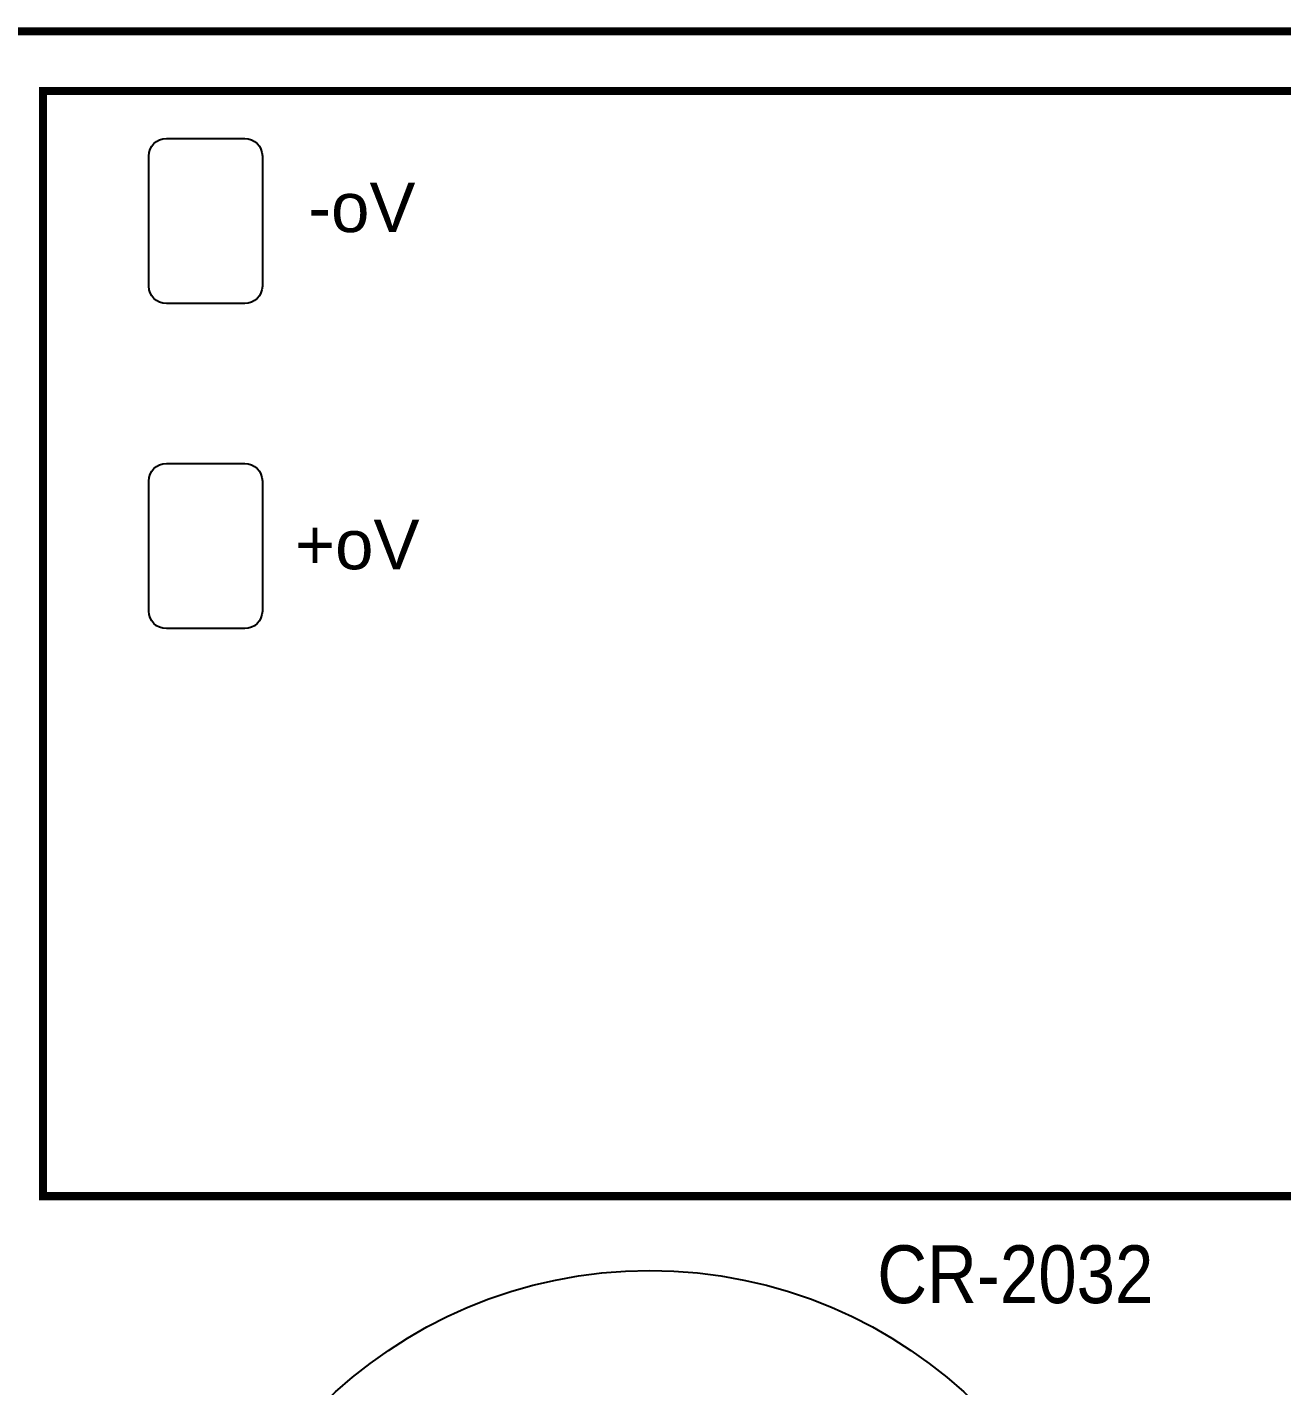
# Model space of a CAD drawing. Header units: inches. Extents: x 15 to 148, y 10 to 111.
# Drawn here: x 132.991 to 135.33, y 102.417 to 104.949 of the extents above; entities that cross this region are included whole.
import ezdxf

# ---------------------------------------------------------------- set-up
doc = ezdxf.new("R2010")
doc.units = ezdxf.units.IN
doc.header["$MEASUREMENT"] = 0
doc.layers.add('BLK_12AWG', color=7, linetype='Continuous')

# ---------------------------------------------------------------- blocks, each defined once
blk = doc.blocks.new('CEGHHMI')
at = {"const_width": 0.008}
for points in [[(116.8256, 102.1279), (124.6606, 102.1279), (124.6606, 106.2617), (116.8256, 106.2617), (116.8256, 102.1279)], [(116.8256, 102.1279), (124.6606, 102.1279), (124.6606, 106.2617), (116.8256, 106.2617), (116.8256, 102.1279)], [(116.8256, 102.1279), (124.6606, 102.1279), (124.6606, 106.2617), (116.8256, 106.2617), (116.8256, 102.1279)], [(119.2005, 105.133), (121.2635, 105.133), (121.2635, 106.2039), (119.2005, 106.2039), (119.2005, 105.133)], [(119.2005, 105.133), (121.2635, 105.133), (121.2635, 106.2039), (119.2005, 106.2039), (119.2005, 105.133)], [(119.2005, 105.133), (121.2635, 105.133), (121.2635, 106.2039), (119.2005, 106.2039), (119.2005, 105.133)]]:
    blk.add_lwpolyline(points, dxfattribs=at)
for points in [[(119.32, 106.1579), (119.396, 106.1579), (119.3994, 106.1576), (119.4026, 106.1566), (119.4055, 106.1551), (119.408, 106.153), (119.4101, 106.1505), (119.4116, 106.1476), (119.4126, 106.1444), (119.413, 106.1409), (119.413, 106.0149), (119.4126, 106.0114), (119.4116, 106.0082), (119.4101, 106.0053), (119.408, 106.0028), (119.4055, 106.0008), (119.4026, 105.9992), (119.3994, 105.9983), (119.396, 105.9979), (119.32, 105.9979), (119.3165, 105.9983), (119.3133, 105.9992), (119.3104, 106.0008), (119.3079, 106.0028), (119.3058, 106.0053), (119.3043, 106.0082), (119.3033, 106.0114), (119.303, 106.0149), (119.303, 106.1409), (119.3033, 106.1444), (119.3043, 106.1476), (119.3058, 106.1505), (119.3079, 106.153), (119.3104, 106.1551), (119.3133, 106.1566), (119.3165, 106.1576), (119.32, 106.1579)], [(119.32, 105.843), (119.396, 105.843), (119.3994, 105.8426), (119.4026, 105.8417), (119.4055, 105.8401), (119.408, 105.8381), (119.4101, 105.8355), (119.4116, 105.8327), (119.4126, 105.8294), (119.413, 105.826), (119.413, 105.7), (119.4126, 105.6965), (119.4116, 105.6933), (119.4101, 105.6904), (119.408, 105.6879), (119.4055, 105.6858), (119.4026, 105.6843), (119.3994, 105.6833), (119.396, 105.683), (119.32, 105.683), (119.3165, 105.6833), (119.3133, 105.6843), (119.3104, 105.6858), (119.3079, 105.6879), (119.3058, 105.6904), (119.3043, 105.6933), (119.3033, 105.6965), (119.303, 105.7), (119.303, 105.826), (119.3033, 105.8294), (119.3043, 105.8327), (119.3058, 105.8355), (119.3079, 105.8381), (119.3104, 105.8401), (119.3133, 105.8417), (119.3165, 105.8426), (119.32, 105.843)]]:
    blk.add_lwpolyline(points, close=True)
blk.add_circle((119.7883, 104.6082), 0.4528)
blk.add_circle((119.7883, 104.6082), 0.4528)
blk.add_circle((119.7883, 104.6082), 0.4528)
at = {"text_generation_flag": 2, "width": 1.041667}
for s, p in [('Vo-', (119.5614, 106.0672)), ('Vo-', (119.5614, 106.0672)), ('Vo-', (119.5614, 106.0672)), ('Vo+', (119.5653, 105.7405)), ('Vo+', (119.5653, 105.7405)), ('Vo+', (119.5653, 105.7405))]:
    blk.add_text(s, height=0.048, dxfattribs=at).set_placement(p)
at = {"width": 0.892857}
blk.add_text('CR-2032', height=0.056, dxfattribs=at).set_placement((120.0088, 105.0294))
blk.add_text('CR-2032', height=0.056, dxfattribs=at).set_placement((120.0088, 105.0294))
blk.add_text('CR-2032', height=0.056, dxfattribs=at).set_placement((120.0088, 105.0294))

msp = doc.modelspace()

# ---------------------------------------------------------------- block references
at = {"layer": 'BLK_12AWG', "xscale": 1.92375, "yscale": 1.92375, "zscale": 1.92375}
msp.add_blockref('CEGHHMI', (-96.2915, -99.4795), dxfattribs=at)

doc.saveas('drawing.dxf')
